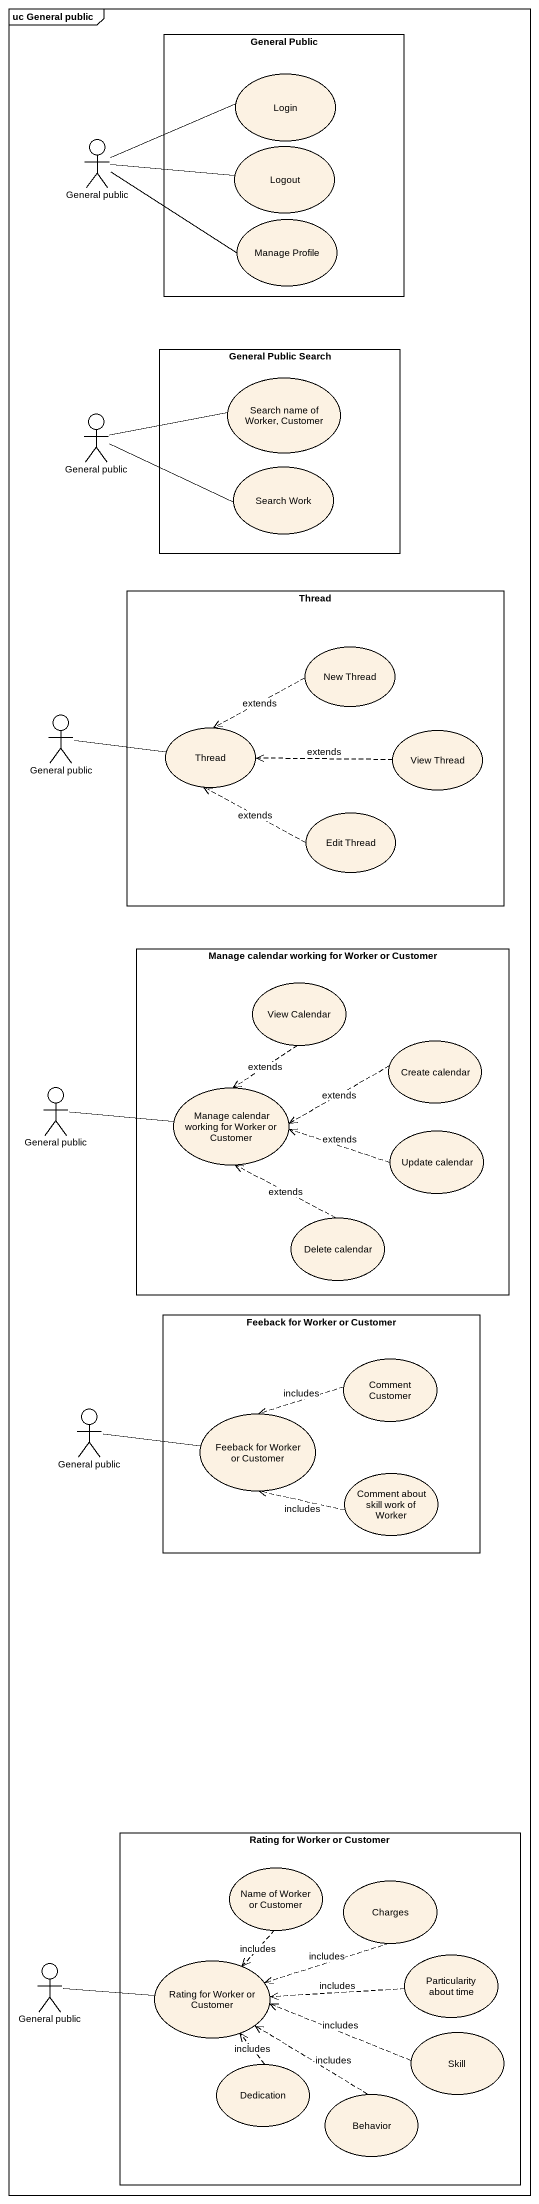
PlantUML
@startuml
mainframe uc General public
rectangle "General Public" as General_Public {
  usecase Login
  usecase Logout
  usecase "Manage Profile" as Manage_Profile
}
actor "General public" as General_public
rectangle "General Public Search" as General_Public_Search {
  usecase "Search name of Worker, Customer" as Search_name_of_Worker
  usecase "Search Work" as Search_Work
}
actor "General public" as General_public_2
rectangle Thread {
  usecase "New Thread" as New_Thread
  usecase "Thread" as Thread_2
  usecase "View Thread" as View_Thread
  usecase "Edit Thread" as Edit_Thread
}
actor "General public" as General_public_3
rectangle "Manage calendar working for Worker or Customer" as Manage_calendar_working_for {
  usecase "View Calendar" as View_Calendar
  usecase "Create calendar" as Create_calendar
  usecase "Manage calendar working for Worker or Customer" as Manage_calendar_working_for_2
  usecase "Update calendar" as Update_calendar
  usecase "Delete calendar" as Delete_calendar
}
actor "General public" as General_public_4
rectangle "Feeback for Worker or Customer" as Feeback_for_Worker_or {
  usecase "Comment Customer" as Comment_Customer
  usecase "Feeback for Worker or Customer" as Feeback_for_Worker_or_2
  usecase "Comment about skill work of Worker" as Comment_about_skill_work_of
}
actor "General public" as General_public_5
rectangle "Rating for Worker or Customer" as Rating_for_Worker_or {
  usecase "Name of Worker or Customer" as Name_of_Worker_or_Customer
  usecase Charges
  usecase "Rating for Worker or Customer" as Rating_for_Worker_or_2
  usecase "Particularity about time" as Particularity_about_time
  usecase Skill
  usecase Dedication
  usecase Behavior
}
actor "General public" as General_public_6
General_public -right- Login
General_public -right- Logout
General_public -right- Manage_Profile
General_public_2 -right- Search_name_of_Worker
General_public_2 -right- Search_Work
New_Thread .left.> Thread_2 : extends
General_public_3 -right- Thread_2
View_Thread .left.> Thread_2 : extends
Edit_Thread .up.> Thread_2 : extends
View_Calendar ..> Manage_calendar_working_for_2 : extends
Create_calendar .left.> Manage_calendar_working_for_2 : extends
General_public_4 -right- Manage_calendar_working_for_2
Update_calendar .left.> Manage_calendar_working_for_2 : extends
Delete_calendar .up.> Manage_calendar_working_for_2 : extends
Comment_Customer .left.> Feeback_for_Worker_or_2 : includes
General_public_5 -right- Feeback_for_Worker_or_2
Comment_about_skill_work_of .left.> Feeback_for_Worker_or_2 : includes
Name_of_Worker_or_Customer ..> Rating_for_Worker_or_2 : includes
Charges .left.> Rating_for_Worker_or_2 : includes
General_public_6 -right- Rating_for_Worker_or_2
Particularity_about_time .left.> Rating_for_Worker_or_2 : includes
Skill .left.> Rating_for_Worker_or_2 : includes
Dedication .up.> Rating_for_Worker_or_2 : includes
Behavior .up.> Rating_for_Worker_or_2 : includes
@enduml
